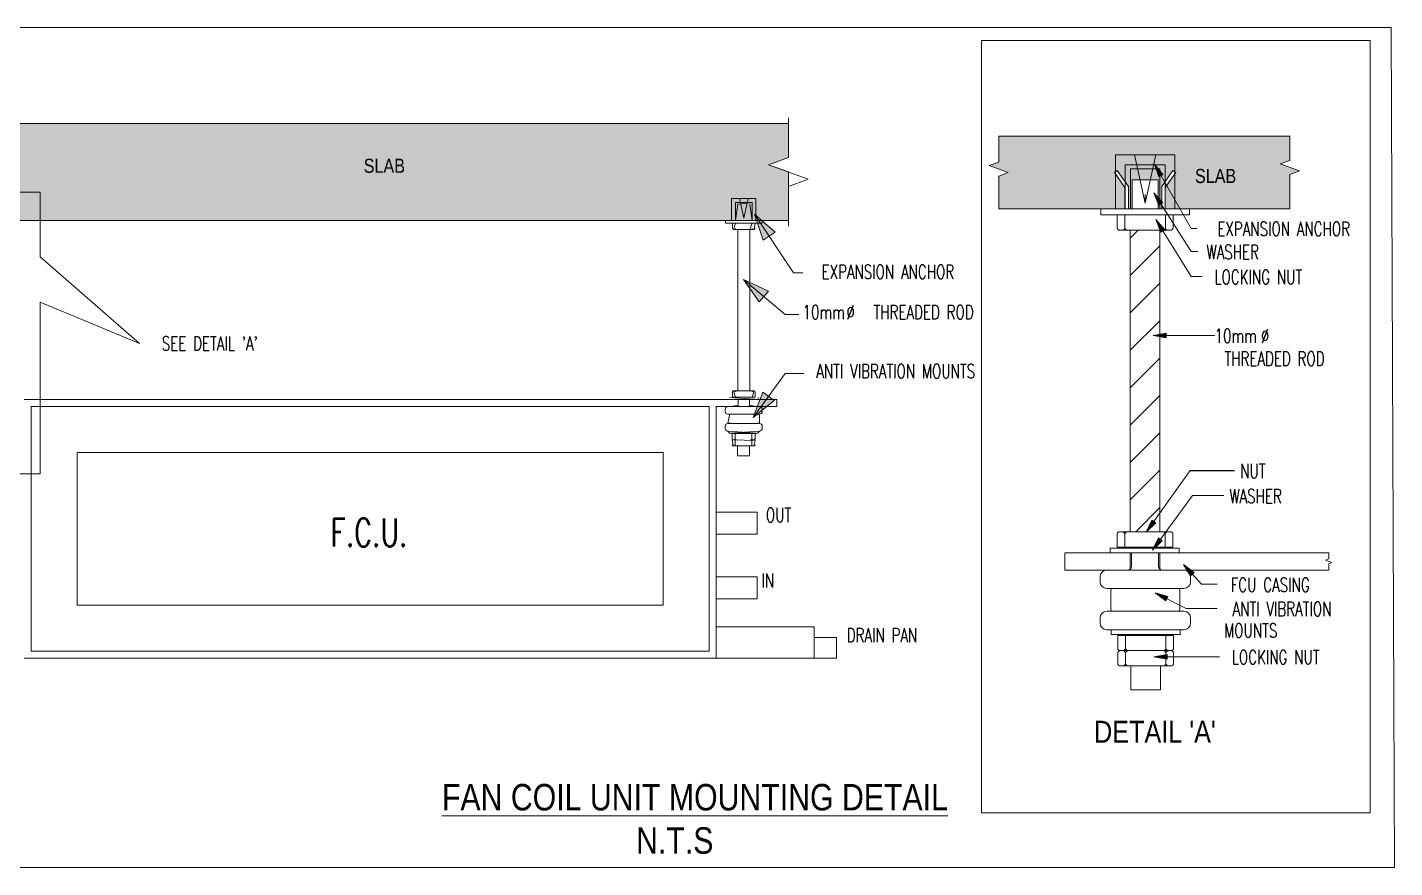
# Model space of a CAD drawing. Header units: millimetres. Extents: x -9226 to 166212, y -13 to 97274.
# Drawn here: x 76473 to 95884, y 42256 to 54176 of the extents above; entities that cross this region are included whole.
import ezdxf

# ---------------------------------------------------------------- set-up
doc = ezdxf.new("R2010")
doc.units = ezdxf.units.MM
doc.layers.add('0-AC TEXT', color=7, linetype='Continuous')
for name, color, linetype, lineweight in [('A-DETL-GENF', 7, 'Continuous', 9), ('A-DETL-THIN', 8, 'Continuous', 5), ('G-ANNO-TEXT', 231, 'Continuous', 5)]:
    doc.layers.add(name, color=color, linetype=linetype, lineweight=lineweight)
doc.styles.add('Arial Narrow', font='ARIALN.TTF')
doc.styles.add('Arial Narrow_1', font='ARIALN.TTF', dxfattribs={"height": 187.5})
doc.styles.add('Arial Narrow_2', font='ARIALN.TTF', dxfattribs={"height": 121.859448})
doc.styles.add('ROMANS100', font='romans.shx', dxfattribs={"width": 0.7, "height": 100})

msp = doc.modelspace()

# ---------------------------------------------------------------- hatches: boundary and pattern name
at = {"layer": 'A-DETL-GENF'}
h = msp.add_hatch(dxfattribs=at)
h.set_pattern_fill('FP_1', color=8, style=0, pattern_type=2)
h.set_pattern_definition([(50, (-260955.1, 25226.91), (182.18467, -15.939086), [19.05, -209.55]), (355, (-260955.1, 25226.91), (-35.24243, 191.05661), [15.24, -167.64]), (100.451, (-260939.91, 25225.59), (146.9425, 175.11669), [16.19, -178.09]), (46.184, (-260955.1, 25277.71), (271.0789, -42.04327), [28.575, -314.325]), (96.636, (-260932.5, 25274.2), (237.4025, 247.42721), [24.285, -267.135]), (351.184, (-260955.1, 25277.71), (237.4046, 247.42512), [22.86, -251.46]), (21, (-260929.7, 25265.01), (151.61488, -102.26552), [19.05, -209.55]), (326, (-260929.7, 25265.01), (61.80236, 184.18774), [15.24, -167.64]), (71.451, (-260917.06, 25256.5), (213.41706, 81.92137), [16.19, -178.09]), (37.5, (-260955.096, 25226.914), (3.088323, 84.555076), [8.382, -157.226, 8.382, -161.798, -168.275]), (37.5, (-260955.096, 25226.914), (3.088323, 84.555076), [-335.788, 0, -168.275]), (37.5, (-260955.096, 25226.914), (3.088323, 84.555076), [0, -335.788, 0, -168.275]), (37.5, (-260955.096, 25226.914), (3.088323, 84.555076), [0, -335.788, 8.382, -159.893]), (7.5, (-260955.1, 25226.91), (66.819438, 100.180747), [8.382, -88.646, 8.382, -153.416, -64.135]), (7.5, (-260955.1, 25226.91), (66.819438, 100.180747), [-258.826, 0, -64.135]), (7.5, (-260955.1, 25226.91), (66.819438, 100.180747), [0, -258.826, 0, -64.135]), (7.5, (-260955.1, 25226.91), (66.819438, 100.180747), [0, -258.826, 8.382, -55.753]), (327.5, (-261011.74, 25226.914), (135.590488, -5.728913), [8.382, -55.118, 8.382, -189.738, -262.89]), (327.5, (-261011.74, 25226.914), (135.590488, -5.728913), [-261.62, 0, -262.89]), (327.5, (-261011.74, 25226.914), (135.590488, -5.728913), [0, -261.62, 0, -262.89]), (327.5, (-261011.74, 25226.914), (135.590488, -5.728913), [0, -261.62, 8.382, -254.508]), (317.5, (-261037.14, 25226.91), (148.128886, 25.42676), [8.382, -74.168, 8.382, -123.19, -186.69]), (317.5, (-261037.14, 25226.91), (148.128886, 25.42676), [-214.122, 0, -186.69]), (317.5, (-261037.14, 25226.91), (148.128886, 25.42676), [0, -214.122, 0, -186.69]), (317.5, (-261037.14, 25226.91), (148.128886, 25.42676), [0, -214.122, 8.382, -178.308])])
h.paths.add_polyline_path([(87276.4, 51435.2), (87276.4, 52123.9), (86996.3, 52225.9), (87276.4, 52327.8), (87276.4, 52812.7), (75045.6, 52812.7), (75045.6, 52123.9), (75325.7, 52022), (75045.6, 51920), (75045.6, 51435.2)])
h = msp.add_hatch(dxfattribs=at)
h.set_pattern_fill('FP_1', color=8, style=0, pattern_type=2)
h.set_pattern_definition([(50, (-269526.61, 25226.91), (182.18467, -15.939086), [19.05, -209.55]), (355, (-269526.6, 25226.91), (-35.24243, 191.05661), [15.24, -167.64]), (100.451, (-269511.43, 25225.59), (146.9425, 175.11669), [16.19, -178.09]), (46.184, (-269526.6, 25277.71), (271.0789, -42.04327), [28.575, -314.325]), (96.636, (-269504.02, 25274.2), (237.4025, 247.42721), [24.285, -267.135]), (351.184, (-269526.6, 25277.71), (237.4046, 247.42512), [22.86, -251.46]), (21, (-269501.21, 25265.01), (151.61488, -102.26552), [19.05, -209.55]), (326, (-269501.2, 25265.01), (61.80236, 184.18774), [15.24, -167.64]), (71.451, (-269488.57, 25256.5), (213.41706, 81.92137), [16.19, -178.09]), (37.5, (-269526.61, 25226.914), (3.088323, 84.555076), [8.382, -157.226, 8.382, -161.798, -168.275]), (37.5, (-269526.61, 25226.914), (3.088323, 84.555076), [-335.788, 0, -168.275]), (37.5, (-269526.61, 25226.914), (3.088323, 84.555076), [0, -335.788, 0, -168.275]), (37.5, (-269526.61, 25226.914), (3.088323, 84.555076), [0, -335.788, 8.382, -159.893]), (7.5, (-269526.61, 25226.91), (66.819438, 100.180747), [8.382, -88.646, 8.382, -153.416, -64.135]), (7.5, (-269526.61, 25226.91), (66.819438, 100.180747), [-258.826, 0, -64.135]), (7.5, (-269526.61, 25226.91), (66.819438, 100.180747), [0, -258.826, 0, -64.135]), (7.5, (-269526.61, 25226.91), (66.819438, 100.180747), [0, -258.826, 8.382, -55.753]), (327.5, (-269583.25, 25226.914), (135.590488, -5.728913), [8.382, -55.118, 8.382, -189.738, -262.89]), (327.5, (-269583.25, 25226.914), (135.590488, -5.728913), [-261.62, 0, -262.89]), (327.5, (-269583.25, 25226.914), (135.590488, -5.728913), [0, -261.62, 0, -262.89]), (327.5, (-269583.25, 25226.914), (135.590488, -5.728913), [0, -261.62, 8.382, -254.508]), (317.5, (-269608.65, 25226.91), (148.128886, 25.42676), [8.382, -74.168, 8.382, -123.19, -186.69]), (317.5, (-269608.65, 25226.91), (148.128886, 25.42676), [-214.122, 0, -186.69]), (317.5, (-269608.65, 25226.91), (148.128886, 25.42676), [0, -214.122, 0, -186.69]), (317.5, (-269608.65, 25226.91), (148.128886, 25.42676), [0, -214.122, 8.382, -178.308])])
h.paths.add_polyline_path([(92053.8, 51602.6), (92053.8, 51903.3), (91904.4, 52114.7), (91945, 52143.4), (92103.7, 51919.1), (92103.7, 51602.6), (92156.1, 51602.6), (92156.1, 52013.4), (92525.8, 52013.4), (92525.8, 51602.6), (92578, 51602.6), (92578, 51919.1), (92736.7, 52143.4), (92777.4, 52114.7), (92627.9, 51903.3), (92627.9, 51602.6), (94396.3, 51602.6), (94396.3, 52090.1), (94532.8, 52139.8), (94259.8, 52239.1), (94396.3, 52288.8), (94396.3, 52630.9), (90262.3, 52630.9), (90262.3, 52263.9), (90125.8, 52214.3), (90398.7, 52114.9), (90262.3, 52065.3), (90262.3, 51602.6)])
h = msp.add_hatch(dxfattribs=at)
h.set_pattern_fill('FP_2', style=0, pattern_type=2)
h.set_pattern_definition([(45, (-269526.6, 25226.9), (-265.16504, 265.16504), [])])
h.paths.add_polyline_path([(92551.1, 47020.1), (92551.1, 51297.5), (92130.6, 51297.5), (92130.6, 47020.1)])
at = {"layer": 'G-ANNO-TEXT'}
for points in [[(92472.6, 52233.5), (92537, 52054.3), (92594.4, 52087.2)], [(92464.9, 51827), (92537.5, 51651), (92593.3, 51686.4)], [(86797.9, 51525.7), (86920.4, 51157.3), (87088.2, 51267.9)], [(92494.9, 51447.6), (92565.2, 51270.7), (92621.4, 51305.4)], [(86641, 50597.7), (86863.9, 50279.8), (86993, 50433.8)], [(92454.4, 49804.7), (92641.9, 49771.7), (92641.9, 49837.8)], [(86774.7, 48639.4), (87077, 48883.1), (86914.6, 49001.6)], [(92355.8, 47014.6), (92492, 47147.7), (92438.2, 47186.3)], [(92445.9, 46761.4), (92583.9, 46892.5), (92530.7, 46931.8)], [(92885.9, 46557.5), (92987.9, 46396.7), (93036.7, 46441.3)], [(92482.4, 46156.1), (92634.4, 46041.4), (92664.4, 46100.3)], [(92465.3, 45247.9), (92652.8, 45214.9), (92652.8, 45281)]]:
    msp.add_hatch(color=7, dxfattribs=at).paths.add_polyline_path(points)

# ---------------------------------------------------------------- linework, layer by layer
at = {"layer": '0-AC TEXT'}
msp.add_line((92982.4, 47888.1, -6.8), (93608.9, 47888.1, -6.8), dxfattribs=at)
at = {"layer": 'A-DETL-THIN', "color": 7}
for p, q in [((90019.6, 53988, -6.8), (95536.2, 53988, -6.8)), ((90019.6, 43031.3, -6.8), (90019.6, 53988, -6.8)), ((95536.2, 53988, -6.8), (95536.2, 43031.3, -6.8)), ((90262.3, 52630.9, -6.8), (90262.3, 52263.9, -6.8)), ((86996.3, 52225.9, -6.8), (87276.4, 52327.8, -6.8)), ((92762.7, 52366.3, -6.8), (91921.6, 52366.3, -6.8)), ((91921.6, 52366.3, -6.8), (92190.1, 52366.3, -6.8)), ((91921.6, 52366.3, -6.8), (91921.6, 51602.6, -6.8)), ((92056.8, 51602.6, -6.8), (92056.8, 52226.6, -6.8)), ((92056.8, 52226.6, -6.8), (92627.5, 52226.6, -6.8)), ((92190.1, 52366.3, -6.8), (92342.2, 51681.9, -6.8)), ((92342.2, 51681.9, -6.8), (92494.3, 52366.3, -6.8)), ((92494.3, 52366.3, -6.8), (92762.7, 52366.3, -6.8)), ((92627.5, 52226.6, -6.8), (92627.5, 51602.6, -6.8)), ((92762.7, 52366.3, -6.8), (92762.7, 51602.6, -6.8)), ((94532.8, 52139.8, -6.8), (94259.8, 52239.1, -6.8)), ((91904.4, 52114.7, -6.8), (91945, 52143.4, -6.8)), ((92053.8, 51903.3, -6.8), (91904.4, 52114.7, -6.8)), ((91945, 52143.4, -6.8), (92103.7, 51919.1, -6.8)), ((92131.9, 51602.6, -6.8), (92131.9, 52167.5, -6.8)), ((92131.9, 52167.5, -6.8), (92552.4, 52167.5, -6.8)), ((92552.4, 52167.5, -6.8), (92552.4, 51602.6, -6.8)), ((92578, 51919.1, -6.8), (92736.7, 52143.4, -6.8)), ((92777.4, 52114.7, -6.8), (92627.9, 51903.3, -6.8)), ((92736.7, 52143.4, -6.8), (92777.4, 52114.7, -6.8)), ((94396.3, 52090.1, -6.8), (94532.8, 52139.8, -6.8)), ((94396.3, 51602.6, -6.8), (94396.3, 52090.1, -6.8)), ((75421.5, 51837.4, -6.8), (76655.8, 51837.4, -6.8)), ((76655.8, 51837.4, -6.8), (76655.8, 50921, -6.8)), ((92053.8, 51602.6, -6.8), (92053.8, 51903.3, -6.8)), ((92103.7, 51919.1, -6.8), (92103.7, 51602.6, -6.8)), ((92156.1, 51602.6, -6.8), (92156.1, 52013.4, -6.8)), ((92156.1, 52013.4, -6.8), (92525.8, 52013.4, -6.8)), ((92525.8, 52013.4, -6.8), (92525.8, 51602.6, -6.8)), ((92578, 51602.6, -6.8), (92578, 51919.1, -6.8)), ((92627.9, 51903.3, -6.8), (92627.9, 51602.6, -6.8)), ((86581.3, 51748.8, -6.8), (86471.1, 51748.8, -6.8)), ((86471.1, 51748.8, -6.8), (86816.4, 51748.8, -6.8)), ((86471.1, 51748.8, -6.8), (86471.1, 51435.2, -6.8)), ((86760.9, 51691.4, -6.8), (86526.5, 51691.4, -6.8)), ((86526.5, 51691.4, -6.8), (86526.5, 51435.2, -6.8)), ((86526.5, 51435.2, -6.8), (86557.4, 51667.1, -6.8)), ((86557.4, 51667.1, -6.8), (86760.9, 51691.4, -6.8)), ((86643.7, 51467.8, -6.8), (86581.3, 51748.8, -6.8)), ((86706.2, 51748.8, -6.8), (86643.7, 51467.8, -6.8)), ((86816.4, 51748.8, -6.8), (86706.2, 51748.8, -6.8)), ((86760.9, 51435.2, -6.8), (86730, 51667.1, -6.8)), ((86760.9, 51691.4, -6.8), (86760.9, 51435.2, -6.8)), ((86816.4, 51748.8, -6.8), (86816.4, 51435.2, -6.8)), ((92342.2, 51803.4, -6.8), (92342.2, 51681.9, -6.8)), ((86643.7, 51517.6, -6.8), (86643.7, 51467.8, -6.8)), ((90262.3, 51602.6, -6.8), (92053.8, 51602.6, -6.8)), ((91710.7, 51602.6, -6.8), (92971.1, 51602.6, -6.8)), ((91710.7, 51514.8, -6.8), (91710.7, 51602.6, -6.8)), ((92971.1, 51514.8, -6.8), (91710.7, 51514.8, -6.8)), ((91944.3, 51331.1, -6.8), (91944.3, 51514.8, -6.8)), ((91944.3, 51514.8, -6.8), (92737.4, 51514.8, -6.8)), ((92054.9, 51514.8, -6.8), (92054.9, 51331.1, -6.8)), ((92103.7, 51602.6, -6.8), (92156.1, 51602.6, -6.8)), ((92525.8, 51602.6, -6.8), (92578, 51602.6, -6.8)), ((92627.9, 51602.6, -6.8), (94396.3, 51602.6, -6.8)), ((92629.4, 51514.8, -6.8), (92629.4, 51331.1, -6.8)), ((92737.4, 51514.8, -6.8), (92737.4, 51331.1, -6.8)), ((92971.1, 51602.6, -6.8), (92971.1, 51514.8, -6.8)), ((75045.6, 51435.2, -6.8), (87276.4, 51435.2, -6.8)), ((86903, 51435.2, -6.8), (86385.5, 51435.2, -6.8)), ((86385.5, 51435.2, -6.8), (86385.5, 51399.2, -6.8)), ((86385.5, 51399.2, -6.8), (86903, 51399.2, -6.8)), ((86807, 51399.2, -6.8), (86481.4, 51399.2, -6.8)), ((86481.4, 51399.2, -6.8), (86481.4, 51323.8, -6.8)), ((86525.8, 51399.2, -6.8), (86498.7, 51309.9, -6.8)), ((86498.7, 51309.9, -6.8), (86789.8, 51309.9, -6.8)), ((86557.9, 50378, -6.8), (86557.9, 51309.9, -6.8)), ((86730.6, 51309.9, -6.8), (86761.6, 51399.2, -6.8)), ((86730.6, 50378, -6.8), (86730.6, 51309.9, -6.8)), ((86789.8, 51309.9, -6.8), (86807, 51399.2, -6.8)), ((86903, 51399.2, -6.8), (86903, 51435.2, -6.8)), ((92695.3, 51297.5, -6.8), (91986.4, 51297.5, -6.8)), ((92551.1, 51297.5, -6.8), (92130.6, 51297.5, -6.8)), ((92130.6, 51297.5, -6.8), (92130.6, 47020.1, -6.8)), ((92130.6, 50330.5, -6.8), (92130.6, 51297.5, -6.8)), ((92551.1, 47020.1, -6.8), (92551.1, 51297.5, -6.8)), ((92551.1, 50330.5, -6.8), (92551.1, 51297.5, -6.8)), ((76655.8, 50921, -6.8), (78064.1, 49690.3, -6.8)), ((92551.1, 47020.1, -6.8), (92551.1, 50866.8, -6.8)), ((92130.6, 47020.1, -6.8), (92130.6, 50785.4, -6.8)), ((86557.9, 49018.9, -6.8), (86557.9, 50598.2, -6.8)), ((86730.6, 49018.9, -6.8), (86730.6, 50564.8, -6.8)), ((78064.1, 49690.3, -6.8), (76655.8, 50277, -6.8)), ((76655.8, 50277, -6.8), (76655.8, 47842.1, -6.8)), ((86872.7, 48897.1, -6.8), (86446, 48924.4, -6.8)), ((86482, 48929.7, -6.8), (86482, 49005.1, -6.8)), ((86807.6, 48929.7, -6.8), (86482, 48929.7, -6.8)), ((86526.3, 48929.7, -6.8), (86499.2, 49018.9, -6.8)), ((86499.2, 49018.9, -6.8), (86790.3, 49018.9, -6.8)), ((86790.3, 49018.9, -6.8), (86762.2, 48929.7, -6.8)), ((86807.6, 49005.1, -6.8), (86807.6, 48929.7, -6.8)), ((86846.9, 48897.1, -6.8), (86846.9, 48924.4, -6.8)), ((86252.9, 48897.1, -6.8), (76426.1, 48897.1, -6.8)), ((86151.8, 48796.1, -6.8), (76527.2, 48796.1, -6.8)), ((76527.2, 48796.1, -6.8), (76527.2, 45327.3, -6.8)), ((86151.8, 45327.3, -6.8), (86151.8, 48796.1, -6.8)), ((87111.2, 48897.1, -6.8), (86252.9, 48897.1, -6.8)), ((86252.9, 48796.1, -6.8), (87111.2, 48796.1, -6.8)), ((86252.9, 45226.2, -6.8), (86252.9, 48796.1, -6.8)), ((86378.9, 48728.1, -6.8), (86378.9, 48756.5, -6.8)), ((86418.4, 48796.1, -6.8), (86866.7, 48796.1, -6.8)), ((86420.3, 48897.1, -6.8), (86872.7, 48897.1, -6.8)), ((86565.1, 48817.9, -6.8), (86465.5, 48796.1, -6.8)), ((86565.1, 48897.1, -6.8), (86565.1, 48817.9, -6.8)), ((86723.4, 48897.1, -6.8), (86723.4, 48817.9, -6.8)), ((86723.4, 48817.9, -6.8), (86823, 48796.1, -6.8)), ((86906.2, 48756.5, -6.8), (86906.2, 48728.1, -6.8)), ((87111.2, 48796.1, -6.8), (87111.2, 48897.1, -6.8)), ((86418.4, 48688.5, -6.8), (86866.7, 48688.5, -6.8)), ((86418.4, 48555.9, -6.8), (86442.2, 48674.6, -6.8)), ((86866.7, 48555.9, -6.8), (86418.4, 48555.9, -6.8)), ((86866.7, 48688.5, -6.8), (86866.7, 48555.9, -6.8)), ((86378.9, 48516.3, -6.8), (86378.9, 48487.9, -6.8)), ((86440.4, 48421.1, -6.8), (86418.4, 48448.3, -6.8)), ((86418.4, 48448.3, -6.8), (86841.3, 48421.1, -6.8)), ((86440.4, 48421.1, -6.8), (86868.7, 48448.3, -6.8)), ((86841.3, 48421.1, -6.8), (86440.4, 48421.1, -6.8)), ((86803.7, 48415.7, -6.8), (86478.1, 48415.7, -6.8)), ((86478.1, 48415.7, -6.8), (86478.1, 48340.3, -6.8)), ((86478.1, 48340.3, -6.8), (86495.3, 48237.3, -6.8)), ((86522.4, 48415.7, -6.8), (86522.4, 48340.3, -6.8)), ((86522.4, 48340.3, -6.8), (86522.4, 48251.1, -6.8)), ((86758.3, 48415.7, -6.8), (86758.3, 48340.3, -6.8)), ((86758.3, 48340.3, -6.8), (86758.3, 48251.1, -6.8)), ((86803.7, 48340.3, -6.8), (86803.7, 48415.7, -6.8)), ((86868.7, 48448.3, -6.8), (86841.3, 48421.1, -6.8)), ((86906.2, 48487.9, -6.8), (86906.2, 48516.3, -6.8)), ((85498, 48142.3, -6.8), (77181, 48142.3, -6.8)), ((77181, 48142.3, -6.8), (77181, 45981.1, -6.8)), ((85498, 45981.1, -6.8), (85498, 48142.3, -6.8)), ((86803.6, 48314.2, -6.8), (86495.3, 48326.5, -6.8)), ((86495.3, 48237.3, -6.8), (86786.4, 48237.3, -6.8)), ((86554, 48098.7, -6.8), (86554, 48237.3, -6.8)), ((86726.7, 48237.3, -6.8), (86726.7, 48098.7, -6.8)), ((86786.4, 48237.3, -6.8), (86803.6, 48314.2, -6.8)), ((86726.7, 48098.7, -6.8), (86554, 48098.7, -6.8)), ((76655.8, 47842.1, -6.8), (75421.5, 47842.1, -6.8)), ((86252.9, 47296.5, -6.8), (86833.9, 47296.5, -6.8)), ((86252.9, 46985.9, -6.8), (86252.9, 47296.5, -6.8)), ((86833.9, 47296.5, -6.8), (86833.9, 46985.9, -6.8)), ((86833.9, 46985.9, -6.8), (86252.9, 46985.9, -6.8)), ((91943, 46986.4, -6.8), (91943, 46802.8, -6.8)), ((92694, 47020.1, -6.8), (91985.1, 47020.1, -6.8)), ((92053.6, 46802.8, -6.8), (92053.6, 46986.4, -6.8)), ((92130.6, 47020.1, -6.8), (92551.1, 47020.1, -6.8)), ((92628.1, 46802.8, -6.8), (92628.1, 46986.4, -6.8)), ((92736.1, 46802.8, -6.8), (92736.1, 46986.4, -6.8)), ((91847.2, 46723.4, -6.8), (91847.2, 46789.8, -6.8)), ((91847.2, 46789.8, -6.8), (92823.7, 46789.8, -6.8)), ((91943, 46802.8, -6.8), (92736.1, 46802.8, -6.8)), ((92823.7, 46789.8, -6.8), (92823.7, 46723.4, -6.8)), ((94948.2, 46723.4, -6.8), (91203.5, 46723.4, -6.8)), ((91203.5, 46723.4, -6.8), (91203.5, 46477.3, -6.8)), ((92886.4, 46723.4, -6.8), (91784.5, 46723.4, -6.8)), ((92130.6, 46723.4, -6.8), (92130.6, 46477.3, -6.8)), ((92148.1, 46723.4, -6.8), (92148.1, 46530.5, -6.8)), ((92533.6, 46723.4, -6.8), (92533.6, 46530.5, -6.8)), ((92551.1, 46723.4, -6.8), (92551.1, 46477.3, -6.8)), ((94902.3, 46617.1, -6.8), (94948.2, 46633.8, -6.8)), ((94994.2, 46583.7, -6.8), (94902.3, 46617.1, -6.8)), ((94948.2, 46633.8, -6.8), (94948.2, 46726.6, -6.8)), ((91203.5, 46477.3, -6.8), (94948.2, 46477.3, -6.8)), ((92890.9, 46477.3, -6.8), (91799, 46477.3, -6.8)), ((92094.9, 46477.3, -6.8), (91905.5, 46477.3, -6.8)), ((92586.8, 46477.3, -6.8), (92776.2, 46477.3, -6.8)), ((94948.2, 46567, -6.8), (94994.2, 46583.7, -6.8)), ((94948.2, 46477.3, -6.8), (94948.2, 46567, -6.8)), ((86252.9, 46378.6, -6.8), (86833.9, 46378.6, -6.8)), ((86252.9, 46068.1, -6.8), (86252.9, 46378.6, -6.8)), ((86833.9, 46378.6, -6.8), (86833.9, 46068.1, -6.8)), ((91702.7, 46381, -6.8), (91702.7, 46311.7, -6.8)), ((91799, 46215.4, -6.8), (92890.9, 46215.4, -6.8)), ((92987.2, 46311.7, -6.8), (92987.2, 46381, -6.8)), ((86833.9, 46068.1, -6.8), (86252.9, 46068.1, -6.8)), ((91856.9, 46181.5, -6.8), (91856.9, 45926, -6.8)), ((92833, 45926, -6.8), (92833, 46181.5, -6.8)), ((77181, 45981.1, -6.8), (85498, 45981.1, -6.8)), ((91799, 45892.2, -6.8), (92890.9, 45892.2, -6.8)), ((86252.9, 45672.7, -6.8), (87644.1, 45672.7, -6.8)), ((87644.1, 45672.7, -6.8), (87644.1, 45226.2, -6.8)), ((91702.7, 45726.5, -6.8), (91702.7, 45795.8, -6.8)), ((92895.9, 45630.2, -6.8), (91794.1, 45630.2, -6.8)), ((91799, 45630.2, -6.8), (92895.9, 45630.2, -6.8)), ((91860.8, 45630.2, -6.8), (91860.8, 45563.8, -6.8)), ((92837.3, 45563.8, -6.8), (92837.3, 45630.2, -6.8)), ((92987.2, 45795.8, -6.8), (92987.2, 45726.5, -6.8)), ((87959.3, 45521.5, -6.8), (87644.1, 45521.5, -6.8)), ((87644.1, 45521.5, -6.8), (87644.1, 45226.2, -6.8)), ((87959.3, 45226.2, -6.8), (87959.3, 45521.5, -6.8)), ((91860.8, 45563.8, -6.8), (92837.3, 45563.8, -6.8)), ((91952.6, 45367.2, -6.8), (91952.6, 45550.9, -6.8)), ((91952.6, 45550.9, -6.8), (92745.6, 45550.9, -6.8)), ((92063.2, 45550.9, -6.8), (92063.2, 45367.2, -6.8)), ((92637.6, 45550.9, -6.8), (92637.6, 45367.2, -6.8)), ((92745.6, 45550.9, -6.8), (92745.6, 45367.2, -6.8)), ((76527.2, 45327.3, -6.8), (86151.8, 45327.3, -6.8)), ((91952.6, 45149.9, -6.8), (91952.8, 45303.5, -6.8)), ((91994.6, 45333.6, -6.8), (92703.6, 45333.6, -6.8)), ((92063.2, 45299.9, -6.8), (92063.2, 45149.9, -6.8)), ((92637.6, 45299.9, -6.8), (92637.6, 45149.9, -6.8)), ((92745.6, 45299.9, -6.8), (92745.6, 45149.9, -6.8)), ((76426.1, 45226.2, -6.8), (86252.9, 45226.2, -6.8)), ((87644.1, 45226.2, -6.8), (86252.9, 45226.2, -6.8)), ((87644.1, 45226.2, -6.8), (87959.3, 45226.2, -6.8)), ((92703.6, 45116.2, -6.8), (91994.6, 45116.2, -6.8)), ((92140.1, 45116.2, -6.8), (92140.1, 44778.6, -6.8)), ((92560.7, 44778.6, -6.8), (92560.7, 45116.2, -6.8)), ((92140.1, 44778.6, -6.8), (92560.7, 44778.6, -6.8)), ((95536.2, 43031.3, -6.8), (90019.6, 43031.3, -6.8))]:
    msp.add_line(p, q, dxfattribs=at)
at = {"layer": 'A-DETL-THIN', "color": 8}
for p, q in [((87276.4, 52812.7, -6.8), (75045.6, 52812.7, -6.8)), ((87276.4, 52812.7, -6.8), (75045.6, 52812.7, -6.8)), ((87276.4, 52327.8, -6.8), (87276.4, 52894.2, -6.8)), ((87276.4, 52327.8, -6.8), (87276.4, 52812.7, -6.8)), ((94396.3, 52630.9, -6.8), (90262.3, 52630.9, -6.8)), ((94396.3, 52630.9, -6.8), (90262.3, 52630.9, -6.8)), ((90262.3, 52630.9, -6.8), (90262.3, 52263.9, -6.8)), ((94396.3, 52288.8, -6.8), (94396.3, 52630.9, -6.8)), ((94396.3, 52288.8, -6.8), (94396.3, 52630.9, -6.8)), ((86996.3, 52225.9, -6.8), (87276.4, 52327.8, -6.8)), ((87276.4, 52123.9, -6.8), (86996.3, 52225.9, -6.8)), ((87556.5, 52022, -6.8), (86996.3, 52225.9, -6.8)), ((90262.3, 52263.9, -6.8), (90125.8, 52214.3, -6.8)), ((90262.3, 52263.9, -6.8), (90125.8, 52214.3, -6.8)), ((94259.8, 52239.1, -6.8), (94396.3, 52288.8, -6.8)), ((94259.8, 52239.1, -6.8), (94396.3, 52288.8, -6.8)), ((94532.8, 52139.8, -6.8), (94259.8, 52239.1, -6.8)), ((87276.4, 51435.2, -6.8), (87276.4, 52123.9, -6.8)), ((90125.8, 52214.3, -6.8), (90398.7, 52114.9, -6.8)), ((90125.8, 52214.3, -6.8), (90398.7, 52114.9, -6.8)), ((90398.7, 52114.9, -6.8), (90262.3, 52065.3, -6.8)), ((90398.7, 52114.9, -6.8), (90262.3, 52065.3, -6.8)), ((90262.3, 52065.3, -6.8), (90262.3, 51602.6, -6.8)), ((90262.3, 52065.3, -6.8), (90262.3, 51602.6, -6.8)), ((94396.3, 52090.1, -6.8), (94532.8, 52139.8, -6.8)), ((94396.3, 51602.6, -6.8), (94396.3, 52090.1, -6.8)), ((87276.4, 51920, -6.8), (87556.5, 52022, -6.8)), ((87276.4, 51353.6, -6.8), (87276.4, 51920, -6.8)), ((90262.3, 51602.6, -6.8), (94396.3, 51602.6, -6.8)), ((75045.6, 51435.2, -6.8), (87276.4, 51435.2, -6.8))]:
    msp.add_line(p, q, dxfattribs=at)
at = {"layer": 'A-DETL-THIN', "color": 7, "elevation": -6.8}
msp.add_lwpolyline([(74602.8, 54175.5), (95833.6, 54175.5), (95884, 42255.5), (74653.2, 42255.5)], close=True, dxfattribs=at)
at = {"layer": 'A-DETL-THIN', "color": 7}
for centre, radius, start, end in [((86418.4, 48756.5, -6.8), 39.5, 90, 180), ((86418.4, 48728.1, -6.8), 39.5, 180, 270), ((86543.3, 48817.9, -6.8), 21.8, 270, 0), ((86745.2, 48817.9, -6.8), 21.8, 180, 270), ((86866.7, 48756.5, -6.8), 39.5, 0, 90), ((86866.7, 48728.1, -6.8), 39.5, 270, 0), ((86418.4, 48516.3, -6.8), 39.5, 90, 180), ((86481.7, 48674.6, -6.8), 39.5, 159.3992, 180), ((86481.7, 48569.8, -6.8), 39.5, 180, 200.6008), ((86803.4, 48674.6, -6.8), 39.5, 360, 20.6008), ((86803.4, 48569.8, -6.8), 39.5, 339.3992, 0), ((86866.7, 48516.3, -6.8), 39.5, 0, 90), ((86418.4, 48487.9, -6.8), 39.5, 180, 270), ((86866.7, 48487.9, -6.8), 39.5, 270, 0), ((91799, 46381, -6.8), 96.3, 90, 180), ((92094.9, 46530.5, -6.8), 53.2, 270, 0), ((92586.8, 46530.5, -6.8), 53.2, 180, 270), ((92890.9, 46381, -6.8), 96.3, 0, 90), ((91799, 46311.7, -6.8), 96.3, 180, 270), ((91953.3, 46181.5, -6.8), 96.3, 159.3992, 180), ((92736.7, 46181.5, -6.8), 96.3, 0, 20.6008), ((92890.9, 46311.7, -6.8), 96.3, 270, 0), ((91799, 45795.8, -6.8), 96.3, 90, 180), ((91953.3, 45926, -6.8), 96.3, 180, 200.6008), ((92736.7, 45926, -6.8), 96.3, 339.3992, 0), ((92890.9, 45795.8, -6.8), 96.3, 0, 90), ((91799, 45726.5, -6.8), 96.3, 180, 270), ((92890.9, 45726.5, -6.8), 96.3, 270, 0)]:
    msp.add_arc(centre, radius, start, end, dxfattribs=at)
for centre, major_axis, start_param, end_param in [((86498.7, 51323.8, -6.8), (17.3, 0), 3.1415927, 4.712389), ((86508.5, 51323.8, -6.8), (17.3, 0), 4.7121531, 6.2831853), ((86543.1, 51323.8, -6.8), (-17.3, 0), 0, 1.5705604), ((86744.4, 51323.8, -6.8), (17.3, 0), 4.712389, 6.2831853), ((86778.9, 51323.8, -6.8), (17.3, 0), 3.1415927, 4.712389), ((86789.8, 51323.8, -6.8), (17.3, 0), 4.712389, 6.2831853), ((91986.4, 51331.1, -6.8), (42.1, 0), 3.1415927, 4.712389), ((92012.9, 51331.1, -6.8), (42.1, 0), 4.712389, 6.2831853), ((92097, 51331.1, -6.8), (42.1, 0), 3.1415927, 4.712389), ((92587.3, 51331.1, -6.8), (42.1, 0), 4.712389, 6.2831853), ((92671.4, 51331.1, -6.8), (42.1, 0), 3.1415927, 4.712389), ((92695.3, 51331.1, -6.8), (42.1, 0), 4.712389, 6.2831853), ((86499.2, 49005.1, -6.8), (17.3, 0), 1.5707963, 3.1415927), ((86509.1, 49005.1, -6.8), (17.3, 0), 0, 1.5707963), ((86543.6, 49005.1, -6.8), (17.3, 0), 1.5707963, 3.1415927), ((86744.9, 49005.1, -6.8), (17.3, 0), 0, 1.5707963), ((86779.4, 49005.1, -6.8), (17.3, 0), 1.5707963, 3.1415927), ((86790.3, 49005.1, -6.8), (17.3, 0), 0, 1.5707963), ((86495.3, 48340.3, -6.8), (17.3, 0), 3.1415927, 4.7123882), ((86505.1, 48340.3, -6.8), (-17.3, 0), 1.5707963, 3.1415927), ((86539.7, 48340.3, -6.8), (17.3, 0), 3.1415927, 4.712389), ((86741, 48340.3, -6.8), (-17.3, 0), 1.5707963, 3.1415927), ((86775.5, 48340.3, -6.8), (17.3, 0), 3.1415927, 4.712389), ((86786.4, 48340.3, -6.8), (-17.3, 0), 1.5707963, 3.1415927), ((86495.3, 48312.7, -6.8), (17.3, 0), 1.5707963, 3.1415927), ((86495.3, 48251.1, -6.8), (-17.3, 0), 0, 1.5707963), ((86505.1, 48312.7, -6.8), (17.3, 0), 0, 1.5707963), ((86505.1, 48251.1, -6.8), (17.3, 0), 4.7121531, 6.2831853), ((86539.7, 48312.7, -6.8), (17.3, 0), 1.5707963, 3.1415927), ((86539.7, 48251.1, -6.8), (17.3, 0), 3.1415927, 4.7121531), ((86741, 48312.7, -6.8), (17.3, 0), 0, 1.5707963), ((86741, 48251.1, -6.8), (17.3, 0), 4.712389, 6.2831853), ((86775.5, 48312.7, -6.8), (17.3, 0), 1.5707963, 3.1415927), ((86775.5, 48251.1, -6.8), (17.3, 0), 3.1415927, 4.712389), ((86786.4, 48312.7, -6.8), (17.3, 0), 0, 1.5707963), ((86786.4, 48251.1, -6.8), (17.3, 0), 4.712389, 6.2831853), ((91985.1, 46986.4, -6.8), (42.1, 0), 1.5707963, 3.1415927), ((92011.6, 46986.4, -6.8), (42.1, 0), 0, 1.5707963), ((92095.7, 46986.4, -6.8), (42.1, 0), 1.5707963, 3.1415927), ((92586, 46986.4, -6.8), (42.1, 0), 0, 1.5709485), ((92670.1, 46986.4, -6.8), (-42.1, 0), 4.7122368, 6.2831853), ((92694, 46986.4, -6.8), (42.1, 0), 0, 1.5706441), ((91994.6, 45367.2, -6.8), (42.1, 0), 3.1415927, 4.712389), ((91994.6, 45299.9, -6.8), (42.1, 0), 1.5707963, 3.1415927), ((92021.1, 45367.2, -6.8), (42.1, 0), 4.712389, 6.2831853), ((92021.1, 45299.9, -6.8), (42.1, 0), 0, 1.5707963), ((92105.2, 45367.2, -6.8), (42.1, 0), 3.1415927, 4.712389), ((92105.2, 45299.9, -6.8), (42.1, 0), 1.5707963, 3.1415927), ((92595.6, 45367.2, -6.8), (42.1, 0), 4.712389, 6.2831853), ((92595.6, 45299.9, -6.8), (42.1, 0), 0, 1.5707963), ((92679.7, 45367.2, -6.8), (42.1, 0), 3.1415927, 4.712389), ((92679.7, 45299.9, -6.8), (42.1, 0), 1.5707963, 3.1415927), ((92703.6, 45367.2, -6.8), (42.1, 0), 4.712389, 6.2831853), ((92703.6, 45299.9, -6.8), (42.1, 0), 0, 1.5707963), ((91994.6, 45149.9, -6.8), (42.1, 0), 3.1415928, 4.712389), ((92021.1, 45149.9, -6.8), (42.1, 0), 4.712389, 6.2831853), ((92105.2, 45149.9, -6.8), (42.1, 0), 3.1415927, 4.712389), ((92595.6, 45149.9, -6.8), (42.1, 0), 4.712389, 6.2831853), ((92679.7, 45149.9, -6.8), (-42.1, 0), 0, 1.5707963), ((92703.6, 45149.9, -6.8), (42.1, 0), 4.712389, 6.2831853)]:
    msp.add_ellipse(centre, major_axis=major_axis, ratio=0.8, start_param=start_param, end_param=end_param, dxfattribs=at)
at = {"layer": 'G-ANNO-TEXT', "color": 7}
for p, q in [((92472.6, 52233.5, -6.8), (92537, 52054.3, -6.8)), ((92594.4, 52087.2, -6.8), (92472.6, 52233.5, -6.8)), ((92472.6, 52233.5, -6.8), (92992.9, 51324.2, -6.8)), ((92537, 52054.3, -6.8), (92594.4, 52087.2, -6.8)), ((92464.9, 51827, -6.8), (92537.5, 51651, -6.8)), ((92593.3, 51686.4, -6.8), (92464.9, 51827, -6.8)), ((92464.9, 51827, -6.8), (92992.9, 50995.5, -6.8)), ((92537.5, 51651, -6.8), (92593.3, 51686.4, -6.8)), ((86797.9, 51525.7, -6.8), (86920.4, 51157.3, -6.8)), ((87088.2, 51267.9, -6.8), (86797.9, 51525.7, -6.8)), ((86797.9, 51525.7, -6.8), (87347.7, 50691.7, -6.8)), ((92494.9, 51447.6, -6.8), (92565.2, 51270.7, -6.8)), ((92621.4, 51305.4, -6.8), (92494.9, 51447.6, -6.8)), ((92494.9, 51447.6, -6.8), (92992.9, 50640.4, -6.8)), ((86920.4, 51157.3, -6.8), (87088.2, 51267.9, -6.8)), ((92565.2, 51270.7, -6.8), (92621.4, 51305.4, -6.8)), ((92992.9, 51324.2, -6.8), (93074.8, 51324.2, -6.8)), ((92992.9, 50995.5, -6.8), (93090.3, 50995.5, -6.8)), ((87347.7, 50691.7, -6.8), (87482.8, 50691.7, -6.8)), ((86641, 50597.7, -6.8), (86863.9, 50279.8, -6.8)), ((86993, 50433.8, -6.8), (86641, 50597.7, -6.8)), ((86641, 50597.7, -6.8), (87232.2, 50102.2, -6.8)), ((92992.9, 50640.4, -6.8), (93149, 50640.4, -6.8)), ((86863.9, 50279.8, -6.8), (86993, 50433.8, -6.8)), ((87232.2, 50102.2, -6.8), (87427.1, 50102.2, -6.8)), ((92641.9, 49837.8, -6.8), (92454.4, 49804.7, -6.8)), ((92454.4, 49804.7, -6.8), (92641.9, 49771.7, -6.8)), ((92454.4, 49804.7, -6.8), (92895.2, 49804.7, -6.8)), ((92641.9, 49771.7, -6.8), (92641.9, 49837.8, -6.8)), ((92895.2, 49804.7, -6.8), (93333.5, 49804.7, -6.8)), ((86774.7, 48639.4, -6.8), (87232.2, 49266.2, -6.8)), ((87232.2, 49266.2, -6.8), (87497.3, 49266.2, -6.8)), ((86914.6, 49001.6, -6.8), (86774.7, 48639.4, -6.8)), ((87077, 48883.1, -6.8), (86914.6, 49001.6, -6.8)), ((86774.7, 48639.4, -6.8), (87077, 48883.1, -6.8)), ((92355.8, 47014.6, -6.8), (92982.4, 47888.1, -6.8)), ((92445.9, 46761.4, -6.8), (93016, 47533, -6.8)), ((93016, 47533, -6.8), (93457.5, 47533, -6.8)), ((92438.2, 47186.3, -6.8), (92355.8, 47014.6, -6.8)), ((92492, 47147.7, -6.8), (92438.2, 47186.3, -6.8)), ((92355.8, 47014.6, -6.8), (92492, 47147.7, -6.8)), ((92530.7, 46931.8, -6.8), (92445.9, 46761.4, -6.8)), ((92445.9, 46761.4, -6.8), (92583.9, 46892.5, -6.8)), ((92583.9, 46892.5, -6.8), (92530.7, 46931.8, -6.8)), ((92885.9, 46557.5, -6.8), (92987.9, 46396.7, -6.8)), ((93036.7, 46441.3, -6.8), (92885.9, 46557.5, -6.8)), ((92885.9, 46557.5, -6.8), (93143.6, 46275.1, -6.8)), ((92987.9, 46396.7, -6.8), (93036.7, 46441.3, -6.8)), ((93143.6, 46275.1, -6.8), (93366.3, 46275.1, -6.8)), ((92482.4, 46156.1, -6.8), (92634.4, 46041.4, -6.8)), ((92664.4, 46100.3, -6.8), (92482.4, 46156.1, -6.8)), ((92482.4, 46156.1, -6.8), (92923.2, 45931.3, -6.8)), ((92634.4, 46041.4, -6.8), (92664.4, 46100.3, -6.8)), ((92923.2, 45931.3, -6.8), (93364.1, 45931.3, -6.8)), ((92652.8, 45281, -6.8), (92465.3, 45247.9, -6.8)), ((92465.3, 45247.9, -6.8), (92652.8, 45214.9, -6.8)), ((92465.3, 45247.9, -6.8), (93398.5, 45247.9, -6.8)), ((92652.8, 45214.9, -6.8), (92652.8, 45281, -6.8))]:
    msp.add_line(p, q, dxfattribs=at)

# ---------------------------------------------------------------- texts
at = {"layer": '0-AC TEXT', "char_height": 200, "width": 2328.667, "attachment_point": 3, "line_spacing_factor": 0.946776, "style": 'ROMANS100'}
for s, insert in [('EXPANSION ANCHOR', (95250.5, 51418, -6.8)), ('WASHER', (93956.2, 51089.2, -6.8)), ('EXPANSION ANCHOR', (89631.3, 50805.9, -6.8)), ('LOCKING NUT', (94571.9, 50734.1, -6.8)), ('10mm', (88078.3, 50235.7, -6.8)), ('∅', (88221.1, 50235.7, -6.8)), (' THREADED ROD', (89907, 50235.7, -6.8)), ('10mm', (93927.8, 49898.5, -6.8)), ('∅', (94104.7, 49898.5, -6.8)), ("SEE DETAIL 'A'", (79743.3, 49791.3, -6.8)), ('THREADED ROD', (94888.9, 49576, -6.8)), ('ANTI VIBRATION MOUNTS', (89928.3, 49396.9, -6.8)), (' NUT', (94051, 47981.8, -6.8)), ('WASHER', (94281.6, 47626.7, -6.8)), ('OUT', (87318.7, 47358.4, -6.8)), ('IN', (87076.3, 46430.3, -6.8)), ('FCU CASING', (94677.9, 46368.9, -6.8)), ('ANTI VIBRATION', (94985.8, 46025, -6.8)), ('DRAIN PAN', (89106.7, 45653, -6.8)), ('MOUNTS', (94218.9, 45719.1, -6.8)), ('LOCKING NUT', (94819, 45341.7, -6.8))]:
    msp.add_mtext(s, dxfattribs=dict(at, insert=insert))
at = {"layer": 'G-ANNO-TEXT', "color": 7, "attachment_point": 1}
for s, insert, char_height, width, style in [('SLAB', (81248.1, 52312.2, -6.8), 200, 1573.312, 'Arial Narrow_1'), ('SLAB', (93049.2, 52167.3, -6.8), 200, 691.455, 'Arial Narrow'), ('F.C.U.', (80778, 47209.6, -6.8), 400, 1773.734, 'ROMANS100'), ("DETAIL 'A'", (91616.2, 44339, -6.8), 312.5, 2094.409, 'Arial Narrow_2')]:
    msp.add_mtext(s, dxfattribs=dict(at, insert=insert, char_height=char_height, width=width, style=style))
at = {"layer": 'G-ANNO-TEXT', "color": 7, "char_height": 375, "width": 8874.681, "attachment_point": 1, "rotation": 359.99735, "style": 'Arial Narrow_1'}
for s, insert in [('\\LFAN COIL UNIT MOUNTING DETAIL', (82358.5, 43442.5, -6.8)), ('N.T.S', (85115.2, 42827.8, -6.8))]:
    msp.add_mtext(s, dxfattribs=dict(at, insert=insert))

doc.saveas('drawing.dxf')
